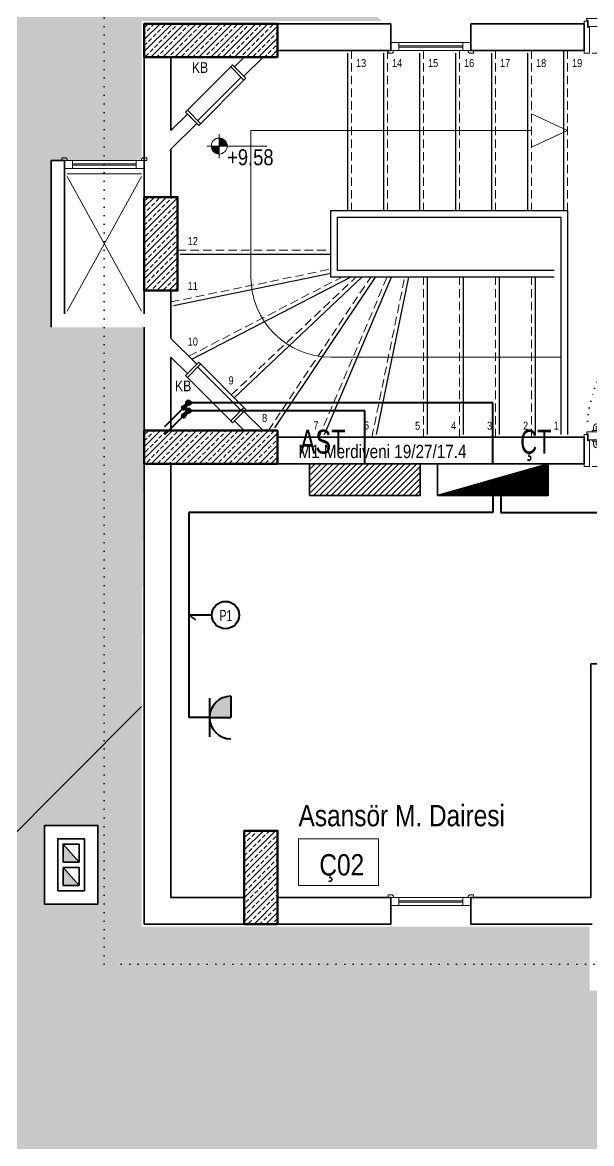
# Model space of a CAD drawing. Header units: millimetres. Extents: x 1852829 to 1882754, y -270850 to -231658.
# Drawn here: x 1869296 to 1869723, y -253214 to -252373 of the extents above; entities that cross this region are included whole.
import ezdxf
from ezdxf.enums import TextEntityAlignment as Align

# ---------------------------------------------------------------- set-up
doc = ezdxf.new("R2010")
doc.units = ezdxf.units.MM
for name, pattern in [('CONTINOUS', [0]), ('CONTINU', [0]), ('DOT', [0.25, 0, -0.25]), ('izdüşüm arka', [3.175, 0, -3.175]), ('izdüşüm ön', [9.525, 6.35, -3.175])]:
    doc.linetypes.add(name, pattern=pattern)
for name, color, linetype, lineweight in [('a_ba', 6, 'Continuous', 50), ('a_doğrama', 251, 'Continuous', 20), ('a_duvar', 251, 'Continuous', 35), ('a_görünüş', 32, 'Continuous', 25), ('a_görünüş_ince', 8, 'Continuous', 20), ('a_hatch_ba', 252, 'Continuous', 13), ('a_hatch_misc', 251, 'Continuous', 15), ('a_izdüşüm_arka', 251, 'izdüşüm arka', 30), ('a_izdüşüm_ön', 6, 'izdüşüm ön', 9), ('a_not_kot', 251, 'Continuous', 13), ('a_not_mahal', 253, 'Continuous', 5), ('a_not_misc', 144, 'Continuous', 5), ('a_not_text', 7, 'Continuous', 13), ('Aydınlatma', 4, 'CONTINOUS', 35), ('Genel', 4, 'CONTINOUS', 40), ('Priz', 6, 'CONTINOUS', 40)]:
    doc.layers.add(name, color=color, linetype=linetype, lineweight=lineweight)
doc.styles.add('OL', font='tsimplex.shx', dxfattribs={"width": 0.8, "height": 12})
doc.styles.add('ROMANTUR', font='arial.ttf', dxfattribs={"width": 0.7})
doc.styles.get("Standard").update_dxf_attribs({"font": 'ARIALN.TTF'})

# ---------------------------------------------------------------- blocks, each defined once
blk = doc.blocks.new('M1')
at = {"layer": 'a_doğrama', "linetype": 'Continuous'}
for p, q in [((-24, 6), (-30, 6)), ((-30, 0), (-30, 6)), ((-24, 0), (-30, 0)), ((-24, 0), (-24, 6)), ((30, 6), (24, 6)), ((24, 6), (24, 0)), ((30, 0), (30, 6)), ((30, 0), (24, 0))]:
    blk.add_line(p, q, dxfattribs=at)
at = {"layer": 'a_doğrama'}
for p, q in [((24, 3.5), (-24, 3.5)), ((24, 2.5), (-24, 2.5))]:
    blk.add_line(p, q, dxfattribs=at)
for points in [[(-28, -1), (-28, 0), (-32, 0), (-32, -2), (-29, -2)], [(28, -1), (28, 0), (32, 0), (32, -2), (29, -2)]]:
    blk.add_lwpolyline(points, close=True, dxfattribs=at)
at = {"layer": 'a_görünüş_ince'}
for p, q in [((24, 6), (-24, 6)), ((-24, 0), (24, 0))]:
    blk.add_line(p, q, dxfattribs=at)
blk = doc.blocks.new('baca_şönt')
at = {"layer": 'a_duvar'}
h = blk.add_hatch(color=256, dxfattribs=at)
h.dxf.hatch_style = 1
h.paths.add_polyline_path([(21.5, -5), (21.5, -17), (35, -17)])
h.paths.add_polyline_path([(4, -5), (4, -17), (17.5, -17)])
for p, q in [((4, -5), (17.5, -17)), ((17.5, -5), (17.5, -17)), ((21.5, -5), (21.5, -17)), ((21.5, -5), (35, -17))]:
    blk.add_line(p, q, dxfattribs=at)
blk.add_lwpolyline([(0, -21), (39, -21), (39, -1), (0, -1)], close=True, dxfattribs=at)
for points in [[(17.5, -5), (4, -5), (4, -17), (17.5, -17)], [(21.5, -17), (35, -17), (35, -5), (21.5, -5)]]:
    blk.add_lwpolyline(points, dxfattribs=at)
blk = doc.blocks.new('K1')
at = {"layer": 'a_doğrama', "color": 251}
for points in [[(-17.5, -2.5), (-22, -2.5), (-22, 0), (2, 0), (2, -4), (-17.5, -4), (-17.5, -2.5)], [(-27.5, -93.1), (-25, -93.1)], [(-17.5, -97.5), (-22, -97.5), (-22, -100), (2, -100), (2, -96), (-17.5, -96), (-17.5, -97.5)], [(-14.5, -93.1), (-17, -93.1)]]:
    blk.add_lwpolyline(points, dxfattribs=at)
blk.add_lwpolyline([(-18, -14), (-18, -4), (-18, -3), (-22.5, -3), (-22.5, -2.5), (-22.5, -2), (-24, -2), (-24, -2.5), (-24, -12.5), (-24, -88), (-24, -97.5), (-24, -98), (-22.5, -98), (-22.5, -97.5), (-22.5, -97), (-18, -97), (-18, -96), (-18, -86.5)], close=True, dxfattribs=at)
for points in [[(-25, -91.1), (-27.5, -91.1, -0.414214), (-28, -90.6), (-28, -82.1), (-30, -82.1), (-30, -90.6)], [(-17, -91.1), (-14.5, -91.1, 0.414214), (-14, -90.6), (-14, -82.1), (-12, -82.1), (-12, -90.6)], [(-24, -94.1), (-24.5, -94.1, -0.414214), (-25, -93.6), (-25, -90.6, -0.414214), (-24.5, -90.1), (-24, -90.1)], [(-18, -94.1), (-17.5, -94.1, 0.414214), (-17, -93.6), (-17, -90.6, 0.414214), (-17.5, -90.1), (-18, -90.1)]]:
    blk.add_lwpolyline(points, format="xyb", dxfattribs=at)
for centre, start, end in [((-27.5, -90.6), 180, 270), ((-14.5, -90.6), 270, 0)]:
    blk.add_arc(centre, 2.5, start, end, dxfattribs=at)
at = {"layer": 'a_görünüş_ince', "color": 251}
blk.add_line((2, -6), (2, -94), dxfattribs=at)
at = {"layer": 'a_izdüşüm_arka', "color": 251, "linetype": 'DOT', "ltscale": 20}
blk.add_line((-24, -2), (-120, -2), dxfattribs=at)
blk.add_arc((-24, -2), 96, 180, 270, dxfattribs=at)
blk = doc.blocks.new('sembol_kot')
at = {"layer": 'a_not_kot'}
for points in [[(0, 10), (0, 0), (10, 0, 0.414214)], [(0, 0), (-10, 0, 0.414214), (0, -10)]]:
    blk.add_hatch(color=256, dxfattribs=at).paths.add_polyline_path(points)
for p, q in [((0, 15), (0, -15)), ((-15, 0), (60, 0))]:
    blk.add_line(p, q, dxfattribs=at)
blk.add_circle((0, 0), 10, dxfattribs=at)
blk = doc.blocks.new('kb')
at = {"layer": 'a_doğrama'}
blk.add_line((10.91, -41.26), (12.32, -42.68), dxfattribs=at)
for points in [[(44.85, -7.32), (46.26, -5.91)], [(44.85, -7.32), (54.75, -17.22)], [(47.68, -7.32), (46.26, -5.91)], [(52.63, -15.1), (20.1, -47.63)], [(54.75, -14.39), (56.16, -15.81)], [(56.16, -15.81), (54.75, -17.22)], [(54.75, -17.22), (20.81, -51.16)], [(10.91, -41.26), (12.32, -39.85)], [(10.91, -41.26), (20.81, -51.16)], [(12.32, -39.85), (22.22, -49.75)]]:
    blk.add_lwpolyline(points, dxfattribs=at)
at = {"layer": 'a_duvar'}
for points in [[(55, 0), (47.68, -7.32)], [(69.14, 0), (54.75, -14.39)], [(47.68, -7.32), (54.75, -14.39)], [(12.32, -42.68), (0, -55)], [(19.39, -49.75), (0, -69.14)], [(12.32, -42.68), (19.39, -49.75)]]:
    blk.add_lwpolyline(points, dxfattribs=at)
at = {"layer": 'a_görünüş_ince'}
blk.add_lwpolyline([(44.85, -7.32), (12.32, -39.85)], dxfattribs=at)
blk = doc.blocks.new('ASAGIDAN GELEN HAT')
at = {"linetype": 'Continuous'}
blk.add_hatch(color=0, dxfattribs=at).paths.add_polyline_path([(-5.67, -3.43), (-3.48, -5.62), (0, 0)])
h = blk.add_hatch(color=7, dxfattribs=at)
edge = h.paths.add_edge_path()
edge.add_arc((0, 0), 1.75, 0, 360)
at = {"color": 0, "linetype": 'Continuous'}
for p, q in [((-17.77, -17.77), (0, 0)), ((0, 0), (-5.67, -3.43)), ((0, 0), (-3.48, -5.62)), ((-5.67, -3.43), (-3.48, -5.62))]:
    blk.add_line(p, q, dxfattribs=at)
at = {"color": 7, "linetype": 'Continuous'}
blk.add_circle((0, 0), 1.75, dxfattribs=at)
blk = doc.blocks.new('KAT PANOSU')
at = {"layer": 'Aydınlatma', "linetype": 'CONTINU'}
h = blk.add_hatch(dxfattribs=at)
h.set_pattern_fill('ANSI31', color=2)
h.set_pattern_definition([(45, (274.5771, -113244.44112), (-0.08838834765, 0.08838834765), [])])
h.paths.add_polyline_path([(41.5, 11.87), (-41.5, -11.87), (41.5, -11.87)])
at = {"layer": 'Aydınlatma', "color": 2, "linetype": 'CONTINU'}
blk.add_line((-41.5, -11.87), (41.5, 11.87), dxfattribs=at)
blk.add_line((-41.5, -11.87), (41.5, 11.87), dxfattribs=at)
blk.add_line((-41.5, -11.87), (41.5, 11.87), dxfattribs=at)
blk.add_line((-41.5, -11.87), (41.5, 11.87), dxfattribs=at)
blk.add_line((-41.5, -11.87), (41.5, 11.87), dxfattribs=at)
blk.add_line((-41.5, -11.87), (41.5, 11.87), dxfattribs=at)
blk.add_lwpolyline([(-41.5, -11.87), (-41.5, 11.87), (41.5, 11.87), (41.5, -11.87)], close=True, dxfattribs=at)
blk.add_lwpolyline([(-41.5, -11.87), (-41.5, 11.87), (41.5, 11.87), (41.5, -11.87)], close=True, dxfattribs=at)
blk.add_lwpolyline([(-41.5, -11.87), (-41.5, 11.87), (41.5, 11.87), (41.5, -11.87)], close=True, dxfattribs=at)
blk.add_lwpolyline([(-41.5, -11.87), (-41.5, 11.87), (41.5, 11.87), (41.5, -11.87)], close=True, dxfattribs=at)
blk.add_lwpolyline([(-41.5, -11.87), (-41.5, 11.87), (41.5, 11.87), (41.5, -11.87)], close=True, dxfattribs=at)
blk.add_lwpolyline([(-41.5, -11.87), (-41.5, 11.87), (41.5, 11.87), (41.5, -11.87)], close=True, dxfattribs=at)
blk = doc.blocks.new('PRIZ1_ETANŞ')
at = {"layer": 'Priz', "linetype": 'CONTINU'}
blk.add_hatch(color=256, dxfattribs=at).paths.add_polyline_path([(0, 0), (15.91, 0), (15.91, 15.91, 0.414214)])
for p, q in [((0, 14.41), (0, -14.41)), ((15.91, 15.91), (15.91, 0)), ((0, 0), (15.91, 0))]:
    blk.add_line(p, q, dxfattribs=at)
blk.add_arc((15.91, 0), 15.91, 90, 270, dxfattribs=at)

msp = doc.modelspace()

# ---------------------------------------------------------------- hatches: boundary and pattern name
at = {"layer": 'a_hatch_misc', "ltscale": 10}
h = msp.add_hatch(dxfattribs=at)
h.set_pattern_fill('AR-RSHKE', color=256, scale=0.15, angle=270)
h.set_pattern_definition([(270, (-86834.217, -8148.105), (45.72, -97.155), [22.86, -19.05, 26.67, -11.43, 34.29, -15.24]), (270, (-86832.312, -8170.965), (45.72, -97.155), [19.05, -72.39, 15.24, -22.86]), (270, (-86837.075, -8216.685), (45.72, -97.155), [11.43, -118.11]), (0, (-86834.217, -8148.105), (45.72, 32.385), [43.815, -139.065]), (0, (-86834.217, -8170.965), (45.72, 32.385), [42.8625, -140.0175]), (0, (-86834.217, -8190.015), (45.72, 32.385), [40.005, -142.875]), (0, (-86837.075, -8216.685), (45.72, 32.385), [43.815, -139.065]), (0, (-86837.075, -8228.115), (45.72, 32.385), [43.815, -139.065]), (0, (-86834.217, -8262.405), (45.72, 32.385), [41.91, -140.97])])
h.paths.add_polyline_path([(1869387.71, -252601.87), (1869317.71, -252601.87), (1869317.71, -252476.87), (1869385.71, -252476.37), (1869385.71, -252372.37), (1869565.71, -252372.37), (1868522.71, -251329.37), (1868522.71, -253749.37), (1869385.71, -252886.37)])
h.paths.add_polyline_path([(1869133.71, -252580.87), (1869133.71, -252536.87), (1869114.71, -252536.87), (1869114.71, -252497.87), (1869172.71, -252497.87), (1869172.71, -252536.87), (1869172.71, -252580.87)], flags=16)
h.paths.add_polyline_path([(1868776.71, -253039.37), (1868776.71, -253078.37), (1868737.71, -253078.37), (1868737.71, -253039.37)], flags=16)
h.paths.add_polyline_path([(1868777.71, -252103.37), (1868737.71, -252103.37), (1868737.71, -252044.37), (1868777.71, -252044.37)], flags=16)
h = msp.add_hatch(dxfattribs=at)
h.set_pattern_fill('AR-RSHKE', color=256, scale=0.15)
h.set_pattern_definition([(0, (-86834.217, -8148.105), (97.155, 45.72), [22.86, -19.05, 26.67, -11.43, 34.29, -15.24]), (0, (-86811.357, -8146.2), (97.155, 45.72), [19.05, -72.39, 15.24, -22.86]), (0, (-86765.637, -8150.96), (97.155, 45.72), [11.43, -118.11]), (90, (-86834.217, -8148.105), (-32.385, 45.72), [43.815, -139.065]), (90, (-86811.357, -8148.105), (-32.385, 45.72), [42.8625, -140.0175]), (90, (-86792.307, -8148.105), (-32.385, 45.72), [40.005, -142.875]), (90, (-86765.637, -8150.962), (-32.385, 45.72), [43.815, -139.065]), (90, (-86754.207, -8150.962), (-32.385, 45.72), [43.815, -139.065]), (90, (-86719.917, -8148.105), (-32.385, 45.72), [41.91, -140.97])])
h.paths.add_polyline_path([(1870064.71, -252811.37), (1870064.71, -253051.37), (1869803.71, -253051.37), (1869803.71, -253099.37), (1869721.71, -253099.37), (1869721.71, -253051.37), (1869385.71, -253051.37), (1869385.71, -252886.37), (1868522.71, -253749.37), (1871002.71, -253749.37)])
h.paths.add_polyline_path([(1870172.71, -253034.37), (1870172.71, -252975.37), (1870212.71, -252975.37), (1870212.71, -253034.37)], flags=16)
h.paths.add_polyline_path([(1869352.71, -253034.37), (1869312.71, -253034.37), (1869312.71, -252975.37), (1869352.71, -252975.37)], flags=16)
at = {"layer": 'Aydınlatma', "linetype": 'CONTINU'}
h = msp.add_hatch(dxfattribs=at)
h.set_pattern_fill('ANSI31', color=2)
h.set_pattern_definition([(45, (0, 106.2172), (-2.2450640303, 2.2450640303), [])])
h.paths.add_polyline_path([(1869594.64, -252704.37), (1869511.65, -252704.37), (1869511.65, -252728.1), (1869594.64, -252728.1)])

# ---------------------------------------------------------------- linework, layer by layer
at = {"layer": 'a_ba', "color": 253}
for points in [[(1869487.71, -252399.37), (1869487.71, -252374.37), (1869387.71, -252374.37), (1869387.71, -252399.37)], [(1869387.71, -252574.37), (1869412.71, -252574.37), (1869412.71, -252504.37), (1869387.71, -252504.37)], [(1869487.71, -252704.37), (1869487.71, -252679.37), (1869387.71, -252679.37), (1869387.71, -252704.37)], [(1869462.71, -253049.37), (1869487.71, -253049.37), (1869487.71, -252979.37), (1869462.71, -252979.37)]]:
    msp.add_lwpolyline(points, close=True, dxfattribs=at)
at = {"layer": 'a_duvar'}
for p, q in [((1869407.71, -252454.37), (1869407.71, -252399.37)), ((1869407.71, -252504.37), (1869407.71, -252468.51)), ((1869317.71, -252601.87), (1869317.71, -252476.87)), ((1869327.71, -252591.87), (1869327.71, -252476.87)), ((1869407.71, -252610.22), (1869407.71, -252574.37)), ((1869407.71, -252679.37), (1869407.71, -252624.37)), ((1869717.71, -252684.37), (1869487.71, -252684.37)), ((1869387.71, -252704.37), (1869717.71, -252704.37)), ((1869722.71, -252854.37), (1869722.71, -253029.37)), ((1869722.71, -252854.37), (1869802.71, -252854.37))]:
    msp.add_line(p, q, dxfattribs=at)
for points in [[(1869487.71, -252374.37), (1869572.71, -252374.37)], [(1869572.71, -252374.37), (1869572.69, -252394.37)], [(1869632.71, -252374.37), (1869632.69, -252394.37)], [(1869632.71, -252374.37), (1869717.71, -252374.37)], [(1869717.71, -252374.37), (1869717.71, -252394.37)], [(1869387.71, -252504.37), (1869387.71, -252399.37)], [(1869407.71, -252454.37), (1869407.71, -252399.37)], [(1869487.71, -252394.37), (1869572.69, -252394.37)], [(1869632.69, -252394.37), (1869717.71, -252394.37)], [(1869407.71, -252504.37), (1869407.71, -252468.51)], [(1869317.71, -252476.87), (1869327.71, -252476.87)], [(1869387.71, -252591.87), (1869387.71, -252574.37)], [(1869407.71, -252610.22), (1869407.71, -252574.37)], [(1869387.71, -252679.37), (1869387.71, -252601.87)], [(1869407.71, -252679.37), (1869407.71, -252624.37)], [(1869717.71, -252684.37), (1869717.71, -252704.37)], [(1869462.71, -253049.37), (1869387.71, -253049.37), (1869387.71, -252704.37)], [(1869462.71, -253029.37), (1869407.71, -253029.37), (1869407.71, -252704.37)], [(1869572.71, -253029.37), (1869487.71, -253029.37)], [(1869572.71, -253029.37), (1869572.69, -253049.37)], [(1869632.71, -253029.37), (1869632.69, -253049.37)], [(1869722.71, -253029.37), (1869632.71, -253029.37)], [(1869572.69, -253049.37), (1869487.71, -253049.37)], [(1869723.71, -253049.37), (1869632.69, -253049.37)]]:
    msp.add_lwpolyline(points, dxfattribs=at)
msp.add_lwpolyline([(1869312.71, -252975.37), (1869352.71, -252975.37), (1869352.71, -253034.37), (1869312.71, -253034.37)], close=True, dxfattribs=at)
at = {"layer": 'a_görünüş', "color": 251}
for p, q in [((1869540.21, -252396.37), (1869540.21, -252514.37)), ((1869567.21, -252396.37), (1869567.21, -252514.37)), ((1869594.21, -252396.37), (1869594.21, -252514.37)), ((1869621.21, -252396.37), (1869621.21, -252514.37)), ((1869648.21, -252396.37), (1869648.21, -252514.37)), ((1869675.21, -252396.37), (1869675.21, -252514.37)), ((1869699.71, -252394.37), (1869705.21, -252394.37)), ((1869702.21, -252394.37), (1869702.21, -252514.37)), ((1869527.71, -252564.37), (1869527.71, -252514.37)), ((1869527.71, -252514.37), (1869567.21, -252514.37)), ((1869543.21, -252514.37), (1869705.21, -252514.37)), ((1869532.71, -252559.37), (1869532.71, -252519.37)), ((1869532.71, -252519.37), (1869700.21, -252519.37)), ((1869414.71, -252547.11), (1869527.71, -252547.11)), ((1869695.21, -252559.37), (1869532.71, -252559.37)), ((1869409.71, -252585.62), (1869527.71, -252561.35)), ((1869423.33, -252625.85), (1869542.31, -252564.37)), ((1869455.05, -252654.73), (1869550.86, -252564.37)), ((1869485.7, -252677.37), (1869561.11, -252564.37)), ((1869522.86, -252682.37), (1869573.05, -252564.37)), ((1869695.21, -252564.37), (1869527.71, -252564.37)), ((1869561.88, -252682.37), (1869586.1, -252564.37)), ((1869600.21, -252682.37), (1869600.21, -252564.37)), ((1869627.21, -252682.37), (1869627.21, -252564.37)), ((1869654.21, -252682.37), (1869654.21, -252564.37)), ((1869681.21, -252682.37), (1869681.21, -252564.37)), ((1869385.71, -252886.37), (1868522.71, -253749.37))]:
    msp.add_line(p, q, dxfattribs=at)
for points in [[(1869705.21, -252514.37), (1869705.21, -252682.37)], [(1869700.21, -252519.37), (1869700.21, -252682.37)]]:
    msp.add_lwpolyline(points, dxfattribs=at)
at = {"layer": 'a_görünüş_ince'}
msp.add_lwpolyline([(1869329.71, -252486.87), (1869385.71, -252486.87)], dxfattribs=at)
at = {"layer": 'a_hatch_ba', "linetype": 'Continuous'}
for p, q in [((1869387.71, -252377.3), (1869390.64, -252374.37)), ((1869387.71, -252386.28), (1869399.62, -252374.37)), ((1869387.71, -252395.26), (1869408.6, -252374.37)), ((1869392.58, -252399.37), (1869417.58, -252374.37)), ((1869393.1, -252376.4), (1869395.13, -252374.37)), ((1869400.96, -252377.52), (1869403.2, -252375.28)), ((1869401.56, -252399.37), (1869426.56, -252374.37)), ((1869410.54, -252399.37), (1869435.54, -252374.37)), ((1869412.18, -252375.28), (1869413.09, -252374.37)), ((1869419.52, -252399.37), (1869444.52, -252374.37)), ((1869420.04, -252376.4), (1869422.07, -252374.37)), ((1869427.9, -252377.52), (1869430.14, -252375.28)), ((1869428.5, -252399.37), (1869453.5, -252374.37)), ((1869437.48, -252399.37), (1869462.48, -252374.37)), ((1869439.12, -252375.28), (1869440.03, -252374.37)), ((1869446.46, -252399.37), (1869471.46, -252374.37)), ((1869446.98, -252376.4), (1869449.01, -252374.37)), ((1869454.84, -252377.52), (1869457.08, -252375.28)), ((1869455.44, -252399.37), (1869480.44, -252374.37)), ((1869466.06, -252375.28), (1869466.97, -252374.37)), ((1869473.92, -252376.4), (1869475.95, -252374.37)), ((1869481.78, -252377.52), (1869484.02, -252375.28)), ((1869387.71, -252381.79), (1869388.61, -252380.89)), ((1869389.73, -252379.77), (1869391.98, -252377.52)), ((1869394.22, -252384.26), (1869396.47, -252382.01)), ((1869397.59, -252380.89), (1869399.83, -252378.64)), ((1869402.08, -252385.38), (1869404.32, -252383.13)), ((1869405.45, -252382.01), (1869407.69, -252379.77)), ((1869408.81, -252378.64), (1869411.06, -252376.4)), ((1869413.3, -252383.13), (1869415.55, -252380.89)), ((1869416.67, -252379.77), (1869418.92, -252377.52)), ((1869421.16, -252384.26), (1869423.41, -252382.01)), ((1869424.53, -252380.89), (1869426.77, -252378.64)), ((1869429.02, -252385.38), (1869431.26, -252383.13)), ((1869432.39, -252382.01), (1869434.63, -252379.77)), ((1869435.75, -252378.64), (1869438, -252376.4)), ((1869440.24, -252383.13), (1869442.49, -252380.89)), ((1869443.61, -252379.77), (1869445.86, -252377.52)), ((1869448.1, -252384.26), (1869450.35, -252382.01)), ((1869451.47, -252380.89), (1869453.71, -252378.64)), ((1869455.96, -252385.38), (1869458.2, -252383.13)), ((1869459.33, -252382.01), (1869461.57, -252379.77)), ((1869462.69, -252378.64), (1869464.94, -252376.4)), ((1869464.42, -252399.37), (1869487.71, -252376.08)), ((1869467.19, -252383.13), (1869469.43, -252380.89)), ((1869470.55, -252379.77), (1869472.8, -252377.52)), ((1869475.04, -252384.26), (1869477.29, -252382.01)), ((1869478.41, -252380.89), (1869480.66, -252378.64)), ((1869482.9, -252385.38), (1869485.15, -252383.13)), ((1869486.27, -252382.01), (1869487.71, -252380.57)), ((1869387.71, -252390.77), (1869389.73, -252388.75)), ((1869390.85, -252387.62), (1869393.1, -252385.38)), ((1869395.34, -252392.11), (1869397.59, -252389.87)), ((1869398.71, -252388.75), (1869400.96, -252386.5)), ((1869403.2, -252393.24), (1869405.45, -252390.99)), ((1869406.57, -252389.87), (1869408.81, -252387.62)), ((1869409.94, -252386.5), (1869412.18, -252384.26)), ((1869411.06, -252394.36), (1869413.3, -252392.11)), ((1869414.43, -252390.99), (1869416.67, -252388.75)), ((1869417.79, -252387.62), (1869420.04, -252385.38)), ((1869422.28, -252392.11), (1869424.53, -252389.87)), ((1869425.65, -252388.75), (1869427.9, -252386.5)), ((1869430.14, -252393.24), (1869432.39, -252390.99)), ((1869433.51, -252389.87), (1869435.75, -252387.62)), ((1869436.88, -252386.5), (1869439.12, -252384.26)), ((1869438, -252394.36), (1869440.24, -252392.11)), ((1869441.37, -252390.99), (1869443.61, -252388.75)), ((1869444.73, -252387.62), (1869446.98, -252385.38)), ((1869449.22, -252392.11), (1869451.47, -252389.87)), ((1869452.59, -252388.75), (1869454.84, -252386.5)), ((1869457.08, -252393.24), (1869459.33, -252390.99)), ((1869460.45, -252389.87), (1869462.69, -252387.62)), ((1869463.82, -252386.5), (1869466.06, -252384.26)), ((1869464.94, -252394.36), (1869467.19, -252392.11)), ((1869468.31, -252390.99), (1869470.55, -252388.75)), ((1869471.68, -252387.62), (1869473.92, -252385.38)), ((1869473.4, -252399.37), (1869487.71, -252385.06)), ((1869476.17, -252392.11), (1869478.41, -252389.87)), ((1869479.53, -252388.75), (1869481.78, -252386.5)), ((1869484.02, -252393.24), (1869486.27, -252390.99)), ((1869487.39, -252389.87), (1869487.71, -252389.55)), ((1869388.61, -252398.85), (1869390.85, -252396.6)), ((1869391.98, -252395.48), (1869394.22, -252393.24)), ((1869397.07, -252399.37), (1869398.71, -252397.73)), ((1869399.83, -252396.6), (1869402.08, -252394.36)), ((1869406.05, -252399.37), (1869406.57, -252398.85)), ((1869407.69, -252397.73), (1869409.94, -252395.48)), ((1869415.55, -252398.85), (1869417.79, -252396.6)), ((1869418.92, -252395.48), (1869421.16, -252393.24)), ((1869424.01, -252399.37), (1869425.65, -252397.73)), ((1869426.77, -252396.6), (1869429.02, -252394.36)), ((1869432.99, -252399.37), (1869433.51, -252398.85)), ((1869434.63, -252397.73), (1869436.88, -252395.48)), ((1869442.49, -252398.85), (1869444.73, -252396.6)), ((1869445.86, -252395.48), (1869448.1, -252393.24)), ((1869450.95, -252399.37), (1869452.59, -252397.73)), ((1869453.71, -252396.6), (1869455.96, -252394.36)), ((1869459.93, -252399.37), (1869460.45, -252398.85)), ((1869461.57, -252397.73), (1869463.82, -252395.48)), ((1869469.43, -252398.85), (1869471.68, -252396.6)), ((1869472.8, -252395.48), (1869475.04, -252393.24)), ((1869477.89, -252399.37), (1869479.53, -252397.73)), ((1869480.66, -252396.6), (1869482.9, -252394.36)), ((1869482.38, -252399.37), (1869487.71, -252394.04)), ((1869486.87, -252399.37), (1869487.39, -252398.85)), ((1869387.71, -252512), (1869395.34, -252504.37)), ((1869387.71, -252520.98), (1869404.32, -252504.37)), ((1869387.71, -252529.96), (1869412.71, -252504.96)), ((1869388.61, -252506.61), (1869390.85, -252504.37)), ((1869393.1, -252511.1), (1869395.34, -252508.86)), ((1869396.47, -252507.73), (1869398.71, -252505.49)), ((1869399.83, -252504.37), (1869399.83, -252504.37)), ((1869400.96, -252512.22), (1869403.2, -252509.98)), ((1869404.32, -252508.86), (1869406.57, -252506.61)), ((1869407.69, -252505.49), (1869408.82, -252504.37)), ((1869412.18, -252509.98), (1869412.71, -252509.45)), ((1869387.71, -252538.94), (1869412.71, -252513.94)), ((1869387.71, -252516.49), (1869388.61, -252515.59)), ((1869389.73, -252514.47), (1869391.98, -252512.22)), ((1869394.22, -252518.96), (1869396.47, -252516.72)), ((1869397.59, -252515.59), (1869399.83, -252513.35)), ((1869402.08, -252520.08), (1869404.32, -252517.84)), ((1869405.45, -252516.72), (1869407.69, -252514.47)), ((1869408.81, -252513.35), (1869411.06, -252511.1)), ((1869387.71, -252547.92), (1869412.71, -252522.92)), ((1869387.71, -252525.47), (1869389.73, -252523.45)), ((1869390.85, -252522.33), (1869393.1, -252520.08)), ((1869395.34, -252526.82), (1869397.59, -252524.57)), ((1869398.71, -252523.45), (1869400.96, -252521.21)), ((1869403.2, -252527.94), (1869405.45, -252525.7)), ((1869406.57, -252524.57), (1869408.81, -252522.33)), ((1869409.94, -252521.21), (1869412.18, -252518.96)), ((1869387.71, -252556.9), (1869412.71, -252531.9)), ((1869388.61, -252533.55), (1869390.85, -252531.31)), ((1869391.98, -252530.19), (1869394.22, -252527.94)), ((1869396.47, -252534.68), (1869398.71, -252532.43)), ((1869399.83, -252531.31), (1869402.08, -252529.06)), ((1869404.32, -252535.8), (1869406.57, -252533.55)), ((1869407.69, -252532.43), (1869409.94, -252530.19)), ((1869411.06, -252529.06), (1869412.71, -252527.41)), ((1869387.71, -252565.88), (1869412.71, -252540.88)), ((1869387.71, -252543.43), (1869388.61, -252542.53)), ((1869389.73, -252541.41), (1869391.98, -252539.17)), ((1869393.1, -252538.04), (1869395.34, -252535.8)), ((1869394.22, -252545.9), (1869396.47, -252543.66)), ((1869397.59, -252542.53), (1869399.83, -252540.29)), ((1869400.96, -252539.17), (1869403.2, -252536.92)), ((1869405.45, -252543.66), (1869407.69, -252541.41)), ((1869408.81, -252540.29), (1869411.06, -252538.04)), ((1869412.18, -252536.92), (1869412.71, -252536.39)), ((1869387.71, -252552.41), (1869389.73, -252550.39)), ((1869388.21, -252574.37), (1869412.71, -252549.86)), ((1869390.85, -252549.27), (1869393.1, -252547.02)), ((1869395.34, -252553.76), (1869397.59, -252551.51)), ((1869398.71, -252550.39), (1869400.96, -252548.15)), ((1869402.08, -252547.02), (1869404.32, -252544.78)), ((1869406.57, -252551.51), (1869408.81, -252549.27)), ((1869409.94, -252548.15), (1869412.18, -252545.9)), ((1869388.61, -252560.49), (1869390.85, -252558.25)), ((1869391.98, -252557.13), (1869394.22, -252554.88)), ((1869396.47, -252561.62), (1869398.71, -252559.37)), ((1869397.19, -252574.37), (1869412.71, -252558.84)), ((1869399.83, -252558.25), (1869402.08, -252556)), ((1869403.2, -252554.88), (1869405.45, -252552.64)), ((1869404.32, -252562.74), (1869406.57, -252560.49)), ((1869407.69, -252559.37), (1869409.94, -252557.13)), ((1869411.06, -252556), (1869412.71, -252554.35)), ((1869389.73, -252568.35), (1869391.98, -252566.11)), ((1869393.1, -252564.98), (1869395.34, -252562.74)), ((1869397.59, -252569.47), (1869399.83, -252567.23)), ((1869400.96, -252566.11), (1869403.2, -252563.86)), ((1869405.45, -252570.6), (1869407.69, -252568.35)), ((1869406.17, -252574.37), (1869412.71, -252567.82)), ((1869408.81, -252567.23), (1869411.06, -252564.98)), ((1869412.18, -252563.86), (1869412.71, -252563.33)), ((1869387.71, -252570.37), (1869388.61, -252569.47)), ((1869392.7, -252574.37), (1869393.1, -252573.96)), ((1869394.22, -252572.84), (1869396.47, -252570.6)), ((1869402.08, -252573.96), (1869404.32, -252571.72)), ((1869410.66, -252574.37), (1869412.18, -252572.84)), ((1869387.71, -252682.62), (1869390.97, -252679.37)), ((1869387.71, -252691.61), (1869399.95, -252679.37)), ((1869387.71, -252700.59), (1869408.93, -252679.37)), ((1869387.71, -252687.12), (1869389.73, -252685.09)), ((1869390.85, -252683.97), (1869393.1, -252681.73)), ((1869392.91, -252704.37), (1869417.91, -252679.37)), ((1869394.22, -252680.6), (1869395.46, -252679.37)), ((1869395.34, -252688.46), (1869397.59, -252686.22)), ((1869398.71, -252685.09), (1869400.96, -252682.85)), ((1869401.89, -252704.37), (1869426.89, -252679.37)), ((1869402.08, -252681.73), (1869404.32, -252679.48)), ((1869406.57, -252686.22), (1869408.81, -252683.97)), ((1869409.94, -252682.85), (1869412.18, -252680.6)), ((1869410.87, -252704.37), (1869435.87, -252679.37)), ((1869413.3, -252679.48), (1869413.42, -252679.37)), ((1869414.43, -252687.34), (1869416.67, -252685.09)), ((1869417.79, -252683.97), (1869420.04, -252681.73)), ((1869419.85, -252704.37), (1869444.85, -252679.37)), ((1869421.16, -252680.6), (1869422.4, -252679.37)), ((1869422.28, -252688.46), (1869424.53, -252686.22)), ((1869425.65, -252685.09), (1869427.9, -252682.85)), ((1869428.83, -252704.37), (1869453.83, -252679.37)), ((1869429.02, -252681.73), (1869431.26, -252679.48)), ((1869433.51, -252686.22), (1869435.75, -252683.97)), ((1869436.88, -252682.85), (1869439.12, -252680.6)), ((1869437.81, -252704.37), (1869462.81, -252679.37)), ((1869440.24, -252679.48), (1869440.36, -252679.37)), ((1869441.37, -252687.34), (1869443.61, -252685.09)), ((1869444.73, -252683.97), (1869446.98, -252681.73)), ((1869446.79, -252704.37), (1869471.79, -252679.37)), ((1869448.1, -252680.6), (1869449.34, -252679.37)), ((1869449.22, -252688.46), (1869451.47, -252686.22)), ((1869452.59, -252685.09), (1869454.84, -252682.85)), ((1869455.77, -252704.37), (1869480.77, -252679.37)), ((1869455.96, -252681.73), (1869458.2, -252679.48)), ((1869460.45, -252686.22), (1869462.69, -252683.97)), ((1869463.82, -252682.85), (1869466.06, -252680.6)), ((1869464.75, -252704.37), (1869487.71, -252681.41)), ((1869467.19, -252679.48), (1869467.3, -252679.37)), ((1869468.31, -252687.34), (1869470.55, -252685.09)), ((1869471.68, -252683.97), (1869473.92, -252681.73)), ((1869475.04, -252680.6), (1869476.28, -252679.37)), ((1869476.17, -252688.46), (1869478.41, -252686.22)), ((1869479.53, -252685.09), (1869481.78, -252682.85)), ((1869482.9, -252681.73), (1869485.15, -252679.48)), ((1869487.39, -252686.22), (1869487.71, -252685.9)), ((1869388.61, -252695.2), (1869390.85, -252692.95)), ((1869391.98, -252691.83), (1869394.22, -252689.58)), ((1869396.47, -252696.32), (1869398.71, -252694.08)), ((1869399.83, -252692.95), (1869402.08, -252690.71)), ((1869403.2, -252689.58), (1869405.45, -252687.34)), ((1869407.69, -252694.08), (1869409.94, -252691.83)), ((1869411.06, -252690.71), (1869413.3, -252688.46)), ((1869415.55, -252695.2), (1869417.79, -252692.95)), ((1869418.92, -252691.83), (1869421.16, -252689.58)), ((1869423.41, -252696.32), (1869425.65, -252694.08)), ((1869426.77, -252692.95), (1869429.02, -252690.71)), ((1869430.14, -252689.58), (1869432.39, -252687.34)), ((1869434.63, -252694.08), (1869436.88, -252691.83)), ((1869438, -252690.71), (1869440.24, -252688.46)), ((1869442.49, -252695.2), (1869444.73, -252692.95)), ((1869445.86, -252691.83), (1869448.1, -252689.58)), ((1869450.35, -252696.32), (1869452.59, -252694.08)), ((1869453.71, -252692.95), (1869455.96, -252690.71)), ((1869457.08, -252689.58), (1869459.33, -252687.34)), ((1869461.57, -252694.08), (1869463.82, -252691.83)), ((1869464.94, -252690.71), (1869467.19, -252688.46)), ((1869469.43, -252695.2), (1869471.68, -252692.95)), ((1869472.8, -252691.83), (1869475.04, -252689.58)), ((1869473.73, -252704.37), (1869487.71, -252690.39)), ((1869477.29, -252696.32), (1869479.53, -252694.08)), ((1869480.66, -252692.95), (1869482.9, -252690.71)), ((1869484.02, -252689.58), (1869486.27, -252687.34)), ((1869389.73, -252703.06), (1869391.98, -252700.81)), ((1869393.1, -252699.69), (1869395.34, -252697.44)), ((1869397.59, -252704.18), (1869399.83, -252701.93)), ((1869400.96, -252700.81), (1869403.2, -252698.57)), ((1869404.32, -252697.44), (1869406.57, -252695.2)), ((1869406.38, -252704.37), (1869407.69, -252703.06)), ((1869408.81, -252701.93), (1869411.06, -252699.69)), ((1869412.18, -252698.57), (1869414.43, -252696.32)), ((1869416.67, -252703.06), (1869418.92, -252700.81)), ((1869420.04, -252699.69), (1869422.28, -252697.44)), ((1869424.53, -252704.18), (1869426.77, -252701.93)), ((1869427.9, -252700.81), (1869430.14, -252698.57)), ((1869431.26, -252697.44), (1869433.51, -252695.2)), ((1869433.32, -252704.37), (1869434.63, -252703.06)), ((1869435.75, -252701.93), (1869438, -252699.69)), ((1869439.12, -252698.57), (1869441.37, -252696.32)), ((1869443.61, -252703.06), (1869445.86, -252700.81)), ((1869446.98, -252699.69), (1869449.22, -252697.44)), ((1869451.47, -252704.18), (1869453.71, -252701.93)), ((1869454.84, -252700.81), (1869457.08, -252698.57)), ((1869458.2, -252697.44), (1869460.45, -252695.2)), ((1869460.26, -252704.37), (1869461.57, -252703.06)), ((1869462.69, -252701.93), (1869464.94, -252699.69)), ((1869466.06, -252698.57), (1869468.31, -252696.32)), ((1869470.55, -252703.06), (1869472.8, -252700.81)), ((1869473.92, -252699.69), (1869476.17, -252697.44)), ((1869478.41, -252704.18), (1869480.66, -252701.93)), ((1869481.78, -252700.81), (1869484.02, -252698.57)), ((1869482.71, -252704.37), (1869487.71, -252699.37)), ((1869485.15, -252697.44), (1869487.39, -252695.2)), ((1869388.42, -252704.37), (1869388.61, -252704.18)), ((1869415.36, -252704.37), (1869415.55, -252704.18)), ((1869442.3, -252704.37), (1869442.49, -252704.18)), ((1869469.24, -252704.37), (1869469.43, -252704.18)), ((1869487.2, -252704.37), (1869487.71, -252703.86)), ((1869462.71, -252984.8), (1869468.14, -252979.37)), ((1869462.71, -252993.78), (1869477.12, -252979.37)), ((1869462.71, -253002.76), (1869486.1, -252979.37)), ((1869471.68, -252980.32), (1869472.63, -252979.37)), ((1869479.53, -252981.44), (1869481.61, -252979.37)), ((1869462.71, -253011.74), (1869487.71, -252986.74)), ((1869462.71, -252989.29), (1869463.82, -252988.18)), ((1869464.94, -252987.06), (1869467.19, -252984.81)), ((1869468.31, -252983.69), (1869470.55, -252981.44)), ((1869469.43, -252991.55), (1869471.68, -252989.3)), ((1869472.8, -252988.18), (1869475.04, -252985.93)), ((1869476.17, -252984.81), (1869478.41, -252982.57)), ((1869480.66, -252989.3), (1869482.9, -252987.06)), ((1869484.02, -252985.93), (1869486.27, -252983.69)), ((1869487.39, -252982.57), (1869487.71, -252982.25)), ((1869462.71, -253020.72), (1869487.71, -252995.72)), ((1869462.71, -252998.27), (1869464.94, -252996.04)), ((1869466.06, -252994.91), (1869468.31, -252992.67)), ((1869470.55, -252999.4), (1869472.8, -252997.16)), ((1869473.92, -252996.04), (1869476.17, -252993.79)), ((1869477.29, -252992.67), (1869479.53, -252990.42)), ((1869481.78, -252997.16), (1869484.02, -252994.91)), ((1869485.15, -252993.79), (1869487.39, -252991.55)), ((1869462.71, -253029.7), (1869487.71, -253004.7)), ((1869463.82, -253006.14), (1869466.06, -253003.89)), ((1869467.19, -253002.77), (1869469.43, -253000.53)), ((1869471.68, -253007.26), (1869473.92, -253005.02)), ((1869475.04, -253003.89), (1869477.29, -253001.65)), ((1869478.41, -253000.53), (1869480.66, -252998.28)), ((1869479.53, -253008.38), (1869481.78, -253006.14)), ((1869482.9, -253005.02), (1869485.15, -253002.77)), ((1869486.27, -253001.65), (1869487.71, -253000.21)), ((1869462.71, -253038.68), (1869487.71, -253013.68)), ((1869464.94, -253014), (1869467.19, -253011.75)), ((1869468.31, -253010.63), (1869470.55, -253008.38)), ((1869472.8, -253015.12), (1869475.04, -253012.87)), ((1869476.17, -253011.75), (1869478.41, -253009.51)), ((1869480.66, -253016.24), (1869482.9, -253014)), ((1869484.02, -253012.87), (1869486.27, -253010.63)), ((1869487.39, -253009.51), (1869487.71, -253009.19)), ((1869462.71, -253016.23), (1869463.82, -253015.12)), ((1869462.71, -253047.66), (1869487.71, -253022.66)), ((1869466.06, -253021.85), (1869468.31, -253019.61)), ((1869469.43, -253018.49), (1869471.68, -253016.24)), ((1869473.92, -253022.98), (1869476.17, -253020.73)), ((1869477.29, -253019.61), (1869479.53, -253017.36)), ((1869481.78, -253024.1), (1869484.02, -253021.85)), ((1869485.15, -253020.73), (1869487.39, -253018.49)), ((1869462.71, -253025.21), (1869464.94, -253022.98)), ((1869463.82, -253033.08), (1869466.06, -253030.83)), ((1869467.19, -253029.71), (1869469.43, -253027.47)), ((1869470.55, -253026.34), (1869472.8, -253024.1)), ((1869475.04, -253030.83), (1869477.29, -253028.59)), ((1869478.41, -253027.47), (1869480.66, -253025.22)), ((1869482.9, -253031.96), (1869485.15, -253029.71)), ((1869486.27, -253028.59), (1869487.71, -253027.15)), ((1869464.94, -253040.94), (1869467.19, -253038.69)), ((1869468.31, -253037.57), (1869470.55, -253035.32)), ((1869469.98, -253049.37), (1869487.71, -253031.64)), ((1869471.68, -253034.2), (1869473.92, -253031.96)), ((1869476.17, -253038.69), (1869478.41, -253036.45)), ((1869479.53, -253035.32), (1869481.78, -253033.08)), ((1869484.02, -253039.81), (1869486.27, -253037.57)), ((1869487.39, -253036.45), (1869487.71, -253036.13)), ((1869462.71, -253043.17), (1869463.82, -253042.06)), ((1869466.06, -253048.8), (1869468.31, -253046.55)), ((1869469.43, -253045.43), (1869471.68, -253043.18)), ((1869472.8, -253042.06), (1869475.04, -253039.81)), ((1869474.47, -253049.37), (1869476.17, -253047.67)), ((1869477.29, -253046.55), (1869479.53, -253044.31)), ((1869478.96, -253049.37), (1869487.71, -253040.62)), ((1869480.66, -253043.18), (1869482.9, -253040.94)), ((1869485.15, -253047.67), (1869487.39, -253045.43)), ((1869483.45, -253049.37), (1869484.02, -253048.8))]:
    msp.add_line(p, q, dxfattribs=at)
at = {"layer": 'a_izdüşüm_arka', "ltscale": 2}
msp.add_lwpolyline([(1869357.71, -252344.37), (1870092.71, -252344.37), (1870092.71, -253079.37), (1869357.71, -253079.37)], close=True, dxfattribs=at)
at = {"layer": 'a_izdüşüm_ön', "color": 251}
for p, q in [((1869543.21, -252394.37), (1869543.21, -252514.37)), ((1869570.21, -252394.37), (1869570.21, -252514.37)), ((1869597.21, -252394.37), (1869597.21, -252514.37)), ((1869624.21, -252394.37), (1869624.21, -252514.37)), ((1869651.21, -252394.37), (1869651.21, -252514.37)), ((1869678.21, -252394.37), (1869678.21, -252514.37)), ((1869705.21, -252394.37), (1869705.21, -252514.37)), ((1869412.71, -252544.11), (1869527.71, -252544.11)), ((1869407.71, -252582.97), (1869527.71, -252558.29)), ((1869421.11, -252623.62), (1869535.78, -252564.37)), ((1869452.93, -252652.61), (1869546.48, -252564.37)), ((1869480.76, -252679.37), (1869557.5, -252564.37)), ((1869518.75, -252684.37), (1869569.79, -252564.37)), ((1869558.41, -252684.37), (1869583.04, -252564.37)), ((1869597.21, -252684.37), (1869597.21, -252564.37)), ((1869624.21, -252684.37), (1869624.21, -252564.37)), ((1869651.21, -252684.37), (1869651.21, -252564.37)), ((1869678.21, -252684.37), (1869678.21, -252564.37))]:
    msp.add_line(p, q, dxfattribs=at)
at = {"layer": 'a_not_mahal'}
msp.add_lwpolyline([(1869563.4, -252985.46), (1869503.4, -252985.46), (1869503.4, -253020.46), (1869563.4, -253020.46)], close=True, dxfattribs=at)
at = {"layer": 'a_not_misc'}
for p, q in [((1869467.71, -252454.37), (1869575.69, -252454.37)), ((1869467.71, -252564.37), (1869467.71, -252454.37)), ((1869575.69, -252454.37), (1869678.21, -252454.37)), ((1869700.21, -252624.37), (1869527.71, -252624.37))]:
    msp.add_line(p, q, dxfattribs=at)
for points in [[(1869705.21, -252454.37), (1869678.21, -252441.86)], [(1869705.21, -252454.37), (1869678.21, -252466.87)], [(1869385.71, -252488.87), (1869329.71, -252589.87)], [(1869329.71, -252488.87), (1869385.71, -252589.87)]]:
    msp.add_lwpolyline(points, dxfattribs=at)
msp.add_arc((1869527.71, -252564.37), 60, 180, 270, dxfattribs=at)
at = {"layer": 'Aydınlatma'}
msp.add_line((1869421.06, -252817.67), (1869426.29, -252821.2), dxfattribs=at)
at = {"layer": 'Aydınlatma', "color": 2, "linetype": 'CONTINU'}
msp.add_lwpolyline([(1869511.65, -252728.1), (1869511.65, -252704.37), (1869594.64, -252704.37), (1869594.64, -252728.1)], close=True, dxfattribs=at)
msp.add_lwpolyline([(1869511.65, -252728.1), (1869511.65, -252704.37), (1869594.64, -252704.37), (1869594.64, -252728.1)], close=True, dxfattribs=at)
msp.add_lwpolyline([(1869511.65, -252728.1), (1869511.65, -252704.37), (1869594.64, -252704.37), (1869594.64, -252728.1)], close=True, dxfattribs=at)
msp.add_lwpolyline([(1869511.65, -252728.1), (1869511.65, -252704.37), (1869594.64, -252704.37), (1869594.64, -252728.1)], close=True, dxfattribs=at)
msp.add_lwpolyline([(1869511.65, -252728.1), (1869511.65, -252704.37), (1869594.64, -252704.37), (1869594.64, -252728.1)], close=True, dxfattribs=at)
msp.add_lwpolyline([(1869511.65, -252728.1), (1869511.65, -252704.37), (1869594.64, -252704.37), (1869594.64, -252728.1)], close=True, dxfattribs=at)
at = {"layer": 'Priz', "color": 1}
for p, q in [((1869649.07, -252658.56), (1869420.9, -252658.56)), ((1869649.07, -252704.37), (1869649.07, -252658.56)), ((1869553.15, -252664.56), (1869420.9, -252664.56)), ((1869553.15, -252704.37), (1869553.15, -252664.56))]:
    msp.add_line(p, q, dxfattribs=at)
at = {"layer": 'Priz'}
for p, q in [((1869649.07, -252728.1), (1869649.07, -252740.78)), ((1869655.07, -252728.1), (1869655.07, -252740.78)), ((1869649.07, -252740.78), (1869421.06, -252740.78)), ((1869421.06, -252740.78), (1869421.06, -252894.55)), ((1869655.07, -252740.78), (1870033.13, -252740.78))]:
    msp.add_line(p, q, dxfattribs=at)
at = {"layer": 'Priz', "color": 4, "linetype": 'CONTINU'}
msp.add_line((1869438.35, -252817.67), (1869421.06, -252817.67), dxfattribs=at)
at = {"layer": 'Priz', "linetype": 'CONTINU'}
msp.add_line((1869436.62, -252894.55), (1869421.06, -252894.55), dxfattribs=at)
at = {"layer": 'Priz', "color": 4, "linetype": 'CONTINU'}
msp.add_circle((1869448.6, -252817.67), 10.25, dxfattribs=at)

# ---------------------------------------------------------------- block references
at = {"layer": 'a_ba'}
msp.add_blockref('kb', (1869407.71, -252399.37), dxfattribs=at)
at = {"layer": 'a_ba', "xscale": -1, "rotation": 180}
msp.add_blockref('kb', (1869407.71, -252679.37), dxfattribs=at)
at = {"layer": 'a_doğrama', "xscale": -1}
msp.add_blockref('M1', (1869602.69, -252394.37), dxfattribs=at)
at = {"layer": 'a_doğrama', "xscale": -1, "rotation": 180}
for p in [(1869357.71, -252476.87), (1869602.71, -253029.37)]:
    msp.add_blockref('M1', p, dxfattribs=at)
at = {"layer": 'a_duvar', "xscale": 0.6, "yscale": 0.6, "zscale": 0.6}
msp.add_blockref('sembol_kot', (1869443.86, -252466.04), dxfattribs=at)
at = {"layer": 'a_duvar', "xscale": -1, "rotation": 270.0000000000001}
msp.add_blockref('baca_şönt', (1869343.71, -253024.37), dxfattribs=at)
at = {"layer": 'a_izdüşüm_arka', "ltscale": 5, "xscale": -1, "rotation": 90.00079631210929}
msp.add_blockref('K1', (1869717.71, -252394.37), dxfattribs=at)
at = {"layer": 'a_izdüşüm_arka', "ltscale": 5, "rotation": 269.9992036878907}
msp.add_blockref('K1', (1869817.71, -252704.37), dxfattribs=at)
at = {"layer": 'Aydınlatma', "linetype": 'CONTINU'}
msp.add_blockref('KAT PANOSU', (1869649.07, -252716.23), dxfattribs=at)
at = {"layer": 'Genel', "linetype": 'CONTINU'}
for p in [(1869420.9, -252658.56), (1869420.9, -252664.56)]:
    msp.add_blockref('ASAGIDAN GELEN HAT', p, dxfattribs=at)
at = {"layer": 'Priz', "linetype": 'CONTINU'}
msp.add_blockref('PRIZ1_ETANŞ', (1869436.62, -252894.55), dxfattribs=at)

# ---------------------------------------------------------------- texts
at = {"layer": 'a_not_kot'}
msp.add_text('+9.58', height=12, dxfattribs=at).set_placement((1869449.86, -252480.44))
at = {"layer": 'a_not_mahal'}
for s, height, p in [('KB', 8, (1869423.36, -252411.21)), ('KB', 8, (1869410.71, -252649.92)), ('Asansör M. Dairesi', 16, (1869503.4, -252976.06))]:
    msp.add_text(s, height=height, dxfattribs=at).set_placement(p)
msp.add_text('Ç02', height=16, rotation=360, dxfattribs=at).set_placement((1869535.82, -253012.96), align=Align.CENTER)
at = {"layer": 'a_not_text'}
for s, height, p in [('13', 6, (1869546.52, -252406.81)), ('14', 6, (1869573.52, -252406.81)), ('15', 6, (1869600.52, -252406.81)), ('16', 6, (1869627.52, -252406.81)), ('17', 6, (1869654.52, -252406.81)), ('18', 6, (1869681.52, -252406.81)), ('19', 6, (1869708.52, -252406.81)), ('12', 6, (1869420.24, -252540.34)), ('11', 6, (1869420.24, -252573.97)), ('10', 6, (1869420.24, -252615.65)), ('9', 6, (1869450.87, -252644.77)), ('8', 6, (1869476.05, -252672.91)), ('7', 6, (1869514.54, -252678.54)), ('6', 6, (1869552.46, -252678.54)), ('5', 6, (1869590.8, -252678.7)), ('4', 6, (1869617.8, -252678.7)), ('3', 6, (1869644.8, -252678.7)), ('2', 6, (1869671.8, -252678.7)), ('1', 6, (1869694.79, -252678.7)), ('M1 Merdiveni 19/27/17.4', 10, (1869503.29, -252700.05))]:
    msp.add_text(s, height=height, dxfattribs=at).set_placement(p)
at = {"layer": 'Aydınlatma', "linetype": 'CONTINU', "style": 'ROMANTUR', "width": 0.7}
for s, p in [('AST', (1869521.45, -252687.72)), ('ÇT', (1869681.38, -252687.72))]:
    msp.add_text(s, height=18, dxfattribs=at).set_placement(p, align=Align.MIDDLE_CENTER)
at = {"layer": 'Priz', "color": 4, "linetype": 'CONTINU', "style": 'OL', "width": 0.7}
msp.add_text('P1', height=8.4, rotation=360, dxfattribs=at).set_placement((1869444.09, -252822.24))

doc.saveas('drawing.dxf')
